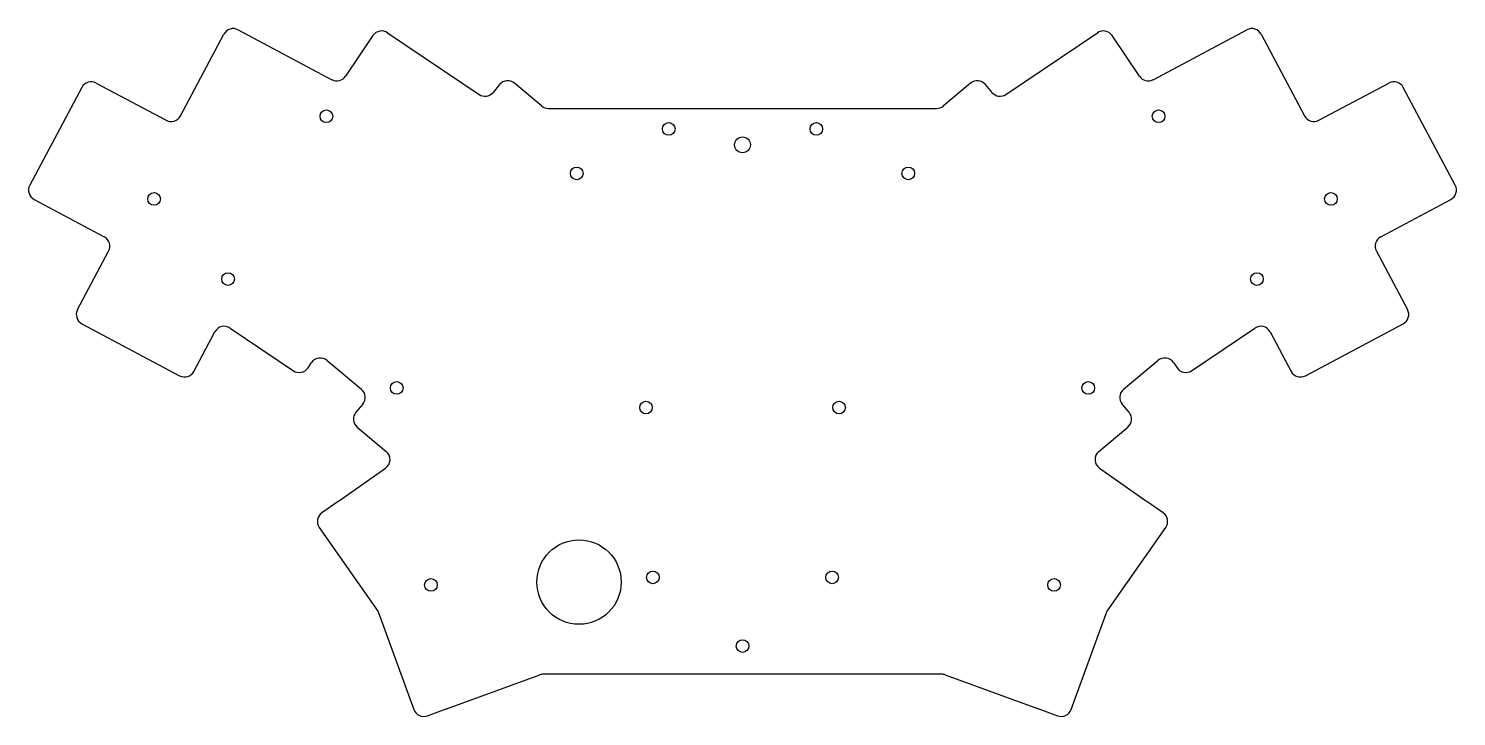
# Model space of a CAD drawing. Header units: millimetres. Extents: x -8 to 262, y -89 to 41.
import ezdxf

# ---------------------------------------------------------------- set-up
doc = ezdxf.new("R2010")
doc.units = ezdxf.units.MM

msp = doc.modelspace()

# ---------------------------------------------------------------- linework, layer by layer
for p, q in [((31.3, 40.66), (49.08, 31.21)), ((204.81, 31.21), (222.59, 40.66)), ((20.36, 24.34), (28.6, 39.84)), ((56.88, 39.57), (51.68, 31.86)), ((59.66, 40.11), (76.99, 28.42)), ((176.91, 28.42), (194.24, 40.11)), ((202.22, 31.86), (197.02, 39.57)), ((225.3, 39.84), (233.54, 24.34)), ((4.37, 30.58), (17.66, 23.51)), ((80.9, 30.29), (79.64, 28.79)), ((88.85, 26.23), (83.72, 30.54)), ((170.18, 30.54), (165.05, 26.23)), ((174.26, 28.79), (173, 30.29)), ((236.24, 23.51), (249.53, 30.58)), ((1.66, 29.75), (-8.2, 11.21)), ((262.09, 11.21), (252.24, 29.75)), ((90.14, 25.76), (163.76, 25.76)), ((-7.37, 8.51), (5.92, 1.44)), ((247.98, 1.44), (261.27, 8.51)), ((0.85, -12.35), (6.75, -1.26)), ((247.15, -1.26), (253.04, -12.35)), ((1.68, -15.05), (20.22, -24.91)), ((29.8, -15.86), (41.78, -23.95)), ((212.11, -23.95), (224.1, -15.86)), ((233.68, -24.91), (252.22, -15.05)), ((22.93, -24.08), (26.91, -16.58)), ((226.98, -16.58), (230.97, -24.08)), ((44.56, -23.41), (45.23, -22.42)), ((48.17, -22.01), (54.69, -27.47)), ((199.21, -27.47), (205.73, -22.01)), ((208.67, -22.42), (209.34, -23.41)), ((54.93, -30.29), (53.65, -31.82)), ((200.25, -31.82), (198.96, -30.29)), ((53.89, -34.64), (59.39, -39.26)), ((194.5, -39.26), (200, -34.64)), ((50.52, -48.55), (59.26, -42.43)), ((194.64, -42.43), (203.38, -48.55)), ((50.29, -48.71), (47.19, -50.88)), ((50.26, -48.64), (50.52, -48.55)), ((50.29, -48.71), (50.26, -48.64)), ((203.38, -48.55), (203.63, -48.64)), ((203.63, -48.64), (203.61, -48.71)), ((206.71, -50.88), (203.61, -48.71)), ((46.7, -53.66), (57.78, -69.49)), ((196.12, -69.49), (207.2, -53.66)), ((58.02, -69.95), (64.65, -88.15)), ((189.25, -88.15), (195.88, -69.95)), ((71.03, -87.96), (88.49, -81.6)), ((164.72, -81.48), (89.17, -81.48)), ((165.41, -81.6), (182.87, -87.96)), ((67.21, -89.35), (70.78, -88.05)), ((70.82, -88.11), (70.78, -88.05)), ((71.03, -87.96), (70.82, -88.11)), ((183.08, -88.11), (182.87, -87.96)), ((183.12, -88.05), (183.08, -88.11)), ((183.12, -88.05), (186.69, -89.35))]:
    msp.add_line(p, q)
for centre, radius in [((48.04, 24.28), 1.2), ((205.86, 24.28), 1.2), ((112.95, 21.87), 1.2), ((140.95, 21.87), 1.2), ((126.95, 18.87), 1.5), ((95.52, 13.45), 1.2), ((158.38, 13.45), 1.2), ((15.36, 8.6), 1.2), ((238.54, 8.6), 1.2), ((29.41, -6.57), 1.2), ((224.49, -6.57), 1.2), ((61.39, -27.22), 1.2), ((192.51, -27.22), 1.2), ((108.65, -30.92), 1.2), ((145.25, -30.92), 1.2), ((95.95, -64.01), 8), ((109.95, -63.13), 1.2), ((143.95, -63.13), 1.2), ((67.88, -64.55), 1.2), ((186.02, -64.55), 1.2), ((126.95, -76.13), 1.2)]:
    msp.add_circle(centre, radius)
for centre, start, end in [((30.37, 38.9), 62, 152), ((223.53, 38.9), 28, 118), ((58.54, 38.45), 56, 146), ((195.36, 38.45), 34, 124), ((3.43, 28.81), 62, 152), ((50.02, 32.98), 242, 326), ((82.43, 29.01), 50, 140), ((171.47, 29.01), 40, 130), ((203.87, 32.98), 214, 298), ((250.47, 28.81), 28, 118), ((78.11, 30.08), 236, 320), ((175.79, 30.08), 220, 304), ((90.14, 27.76), 230, 270), ((163.76, 27.76), 270, 310), ((18.59, 25.28), 242, 332), ((235.3, 25.28), 208, 298), ((-6.43, 10.27), 152, 242), ((260.33, 10.27), 298, 28), ((4.98, -0.33), 332, 62), ((248.92, -0.33), 118, 208), ((2.62, -13.28), 152, 242), ((251.28, -13.28), 298, 28), ((28.68, -17.52), 56, 152), ((225.22, -17.52), 28, 124), ((46.89, -23.54), 50, 146), ((207.01, -23.54), 34, 130), ((21.16, -23.14), 242, 332), ((42.9, -22.29), 236, 326), ((211, -22.29), 214, 304), ((232.74, -23.14), 208, 298), ((53.4, -29.01), 320, 50), ((200.5, -29.01), 130, 220), ((55.18, -33.11), 140, 230), ((198.72, -33.11), 310, 40), ((58.11, -40.79), 305, 50), ((195.79, -40.79), 130, 235), ((48.34, -52.51), 125, 215), ((205.56, -52.51), 325, 55), ((56.14, -70.63), 20, 35), ((197.76, -70.63), 145, 160), ((89.17, -83.48), 90, 110), ((164.72, -83.48), 70, 90), ((66.52, -87.47), 200, 290), ((187.37, -87.47), 250, 340)]:
    msp.add_arc(centre, 2, start, end)

doc.saveas('drawing.dxf')
